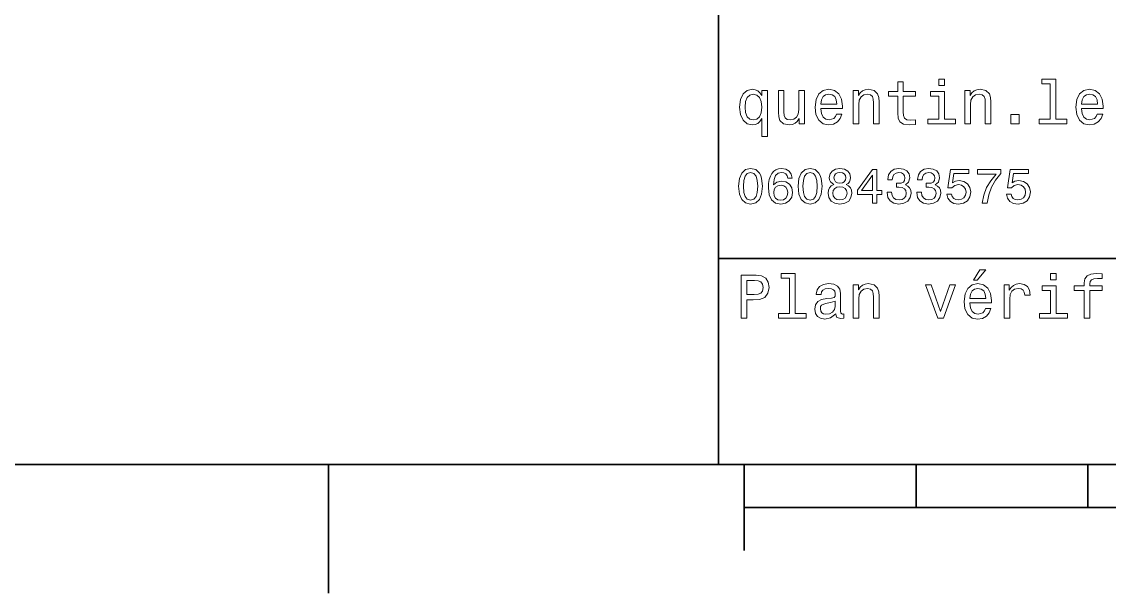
# Model space of a CAD drawing. Extents: x 0 to 297, y 0 to 210.
# Drawn here: x 56.4 to 119.8, y 2.5 to 35.8 of the extents above; entities that cross this region are included whole.
import ezdxf

# ---------------------------------------------------------------- set-up
doc = ezdxf.new("R2010")
doc.units = 0

msp = doc.modelspace()

# ---------------------------------------------------------------- linework, layer by layer
at = {"color": 7, "lineweight": 35}
for p, q in [((97, 10), (97, 70)), ((97, 22), (162, 22)), ((10, 10), (287, 10)), ((97, 10), (287, 10)), ((98.5, 7.5), (198.5, 7.5))]:
    msp.add_line(p, q, dxfattribs=at)
at = {"color": 7, "lineweight": 35, "ltscale": 0.1875}
msp.add_line((74.300003, 10), (74.300003, 2.5), dxfattribs=at)
at = {"color": 7, "lineweight": 35, "ltscale": 0.125}
msp.add_line((98.5, 10), (98.5, 5), dxfattribs=at)
at = {"color": 7, "lineweight": 35, "ltscale": 0.0625}
for p, q in [((108.5, 10), (108.5, 7.5)), ((118.5, 10), (118.5, 7.5))]:
    msp.add_line(p, q, dxfattribs=at)
at = {"color": 7, "lineweight": 13}
for points in [[(110.161385, 32.4366), (109.82637, 32.4366), (109.82637, 32.076366), (110.161385, 32.076366)], [(116.317726, 32.170029), (116.317726, 30.116714), (115.66571, 30.116714), (115.66571, 29.850143), (117.283142, 29.850143), (117.283142, 30.116714), (116.634727, 30.116714), (116.634727, 32.4366), (115.820602, 32.4366), (115.820602, 32.170029)], [(99.527374, 31.48559), (99.415703, 31.647694), (99.289627, 31.762968), (99.14193, 31.827808), (98.972626, 31.853025), (98.666428, 31.780979), (98.428673, 31.57925), (98.273773, 31.255043), (98.219742, 30.819164), (98.273773, 30.379683), (98.428673, 30.055475), (98.666428, 29.850143), (98.972626, 29.7817), (99.14193, 29.803314), (99.286026, 29.864553), (99.412102, 29.976225), (99.527374, 30.145533), (99.527374, 29.100864), (99.844383, 29.100864), (99.844383, 31.784582), (99.527374, 31.784582)], [(101.998558, 31.784582), (101.681557, 31.784582), (101.681557, 30.667868), (101.645531, 30.408501), (101.541069, 30.22118), (101.37896, 30.105907), (101.166428, 30.069883), (100.997116, 30.098703), (100.889046, 30.185158), (100.827812, 30.332851), (100.8134, 30.541786), (100.8134, 31.784582), (100.496399, 31.784582), (100.496399, 30.512968), (100.507202, 30.257204), (100.575645, 30.044668), (100.784584, 29.850143), (101.119598, 29.7817), (101.299713, 29.806915), (101.454613, 29.871758), (101.587898, 29.983429), (101.695969, 30.145533), (101.695969, 29.850143), (101.998558, 29.850143)], [(102.953171, 30.725504), (104.221184, 30.725504), (104.224785, 30.873198), (104.167145, 31.287464), (104.008644, 31.597261), (103.756485, 31.784582), (103.421471, 31.853025), (103.093658, 31.780979), (102.841499, 31.57925), (102.679398, 31.25144), (102.621758, 30.819164), (102.675797, 30.37608), (102.837898, 30.051872), (103.086456, 29.850143), (103.41066, 29.7817), (103.691643, 29.828529), (103.922188, 29.951008), (104.091499, 30.145533), (104.188759, 30.404898), (103.875359, 30.404898), (103.810516, 30.260807), (103.716858, 30.152737), (103.450287, 30.066282), (103.244957, 30.105907), (103.090057, 30.231987), (102.989197, 30.437319), (102.953171, 30.714697)], [(104.844383, 29.850143), (105.161385, 29.850143), (105.161385, 30.966858), (105.193802, 31.222622), (105.298271, 31.409943), (105.460373, 31.525215), (105.676514, 31.568443), (105.849426, 31.532419), (105.957497, 31.435158), (106.011528, 31.273054), (106.029541, 31.056915), (106.029541, 29.850143), (106.346542, 29.850143), (106.346542, 31.121758), (106.33213, 31.377522), (106.267288, 31.590057), (106.054756, 31.784582), (105.723343, 31.853025), (105.539627, 31.827808), (105.384727, 31.759365), (105.251442, 31.644091), (105.146973, 31.489193), (105.146973, 31.784582), (104.844383, 31.784582)], [(107.438042, 31.449568), (107.438042, 30.480547), (107.459656, 30.167147), (107.560516, 29.951008), (107.762245, 29.824926), (108.104469, 29.7817), (108.479111, 29.799711), (108.479111, 30.073486), (108.20533, 30.051872), (107.956772, 30.08069), (107.823486, 30.170748), (107.765854, 30.322046), (107.755043, 30.534582), (107.755043, 31.449568), (108.479111, 31.449568), (108.479111, 31.71974), (107.755043, 31.71974), (107.755043, 32.285301), (107.438042, 32.285301), (107.438042, 31.71974), (106.890488, 31.71974), (106.890488, 31.449568)], [(110.150574, 30.116714), (110.150574, 31.71974), (109.336456, 31.71974), (109.336456, 31.449568), (109.833572, 31.449568), (109.833572, 30.116714), (109.185158, 30.116714), (109.185158, 29.850143), (110.806198, 29.850143), (110.806198, 30.116714)], [(111.350143, 29.850143), (111.667145, 29.850143), (111.667145, 30.966858), (111.69957, 31.222622), (111.804031, 31.409943), (111.966141, 31.525215), (112.182274, 31.568443), (112.355186, 31.532419), (112.463257, 31.435158), (112.517288, 31.273054), (112.535301, 31.056915), (112.535301, 29.850143), (112.852303, 29.850143), (112.852303, 31.121758), (112.837898, 31.377522), (112.773056, 31.590057), (112.560516, 31.784582), (112.229103, 31.853025), (112.045387, 31.827808), (111.890488, 31.759365), (111.757202, 31.644091), (111.65274, 31.489193), (111.65274, 31.784582), (111.350143, 31.784582)], [(118.133286, 30.725504), (119.401299, 30.725504), (119.4049, 30.873198), (119.34726, 31.287464), (119.188766, 31.597261), (118.9366, 31.784582), (118.601585, 31.853025), (118.273773, 31.780979), (118.021614, 31.57925), (117.859512, 31.25144), (117.801872, 30.819164), (117.855911, 30.37608), (118.018013, 30.051872), (118.266571, 29.850143), (118.590775, 29.7817), (118.871758, 29.828529), (119.10231, 29.951008), (119.271614, 30.145533), (119.368881, 30.404898), (119.055481, 30.404898), (118.990631, 30.260807), (118.896973, 30.152737), (118.630402, 30.066282), (118.425072, 30.105907), (118.270172, 30.231987), (118.169312, 30.437319), (118.133286, 30.714697)], [(98.543945, 30.819164), (98.57637, 31.139769), (98.677231, 31.373919), (98.828529, 31.518011), (99.026657, 31.568443), (99.235588, 31.518011), (99.394089, 31.377522), (99.487755, 31.143372), (99.523773, 30.819164), (99.487755, 30.491354), (99.394089, 30.257204), (99.235588, 30.113111), (99.026657, 30.066282), (98.828529, 30.113111), (98.677231, 30.257204), (98.57637, 30.494957)], [(102.953171, 30.992075), (102.992798, 31.240633), (103.090057, 31.424351), (103.237755, 31.536022), (103.432274, 31.575647), (103.623199, 31.536022), (103.770897, 31.424351), (103.860954, 31.240633), (103.893372, 30.992075)], [(118.133286, 30.992075), (118.172913, 31.240633), (118.270172, 31.424351), (118.41787, 31.536022), (118.612396, 31.575647), (118.803314, 31.536022), (118.951012, 31.424351), (119.041069, 31.240633), (119.073486, 30.992075)], [(114.015854, 29.850143), (114.51297, 29.850143), (114.51297, 30.386887), (114.015854, 30.386887)], [(98.172913, 26.201731), (98.216141, 25.749281), (98.351585, 25.426514), (98.567726, 25.230549), (98.867432, 25.167149), (99.164268, 25.230549), (99.380402, 25.426514), (99.51297, 25.749281), (99.559074, 26.201731), (99.51297, 26.651299), (99.458214, 26.829971), (99.380402, 26.976946), (99.164268, 27.172913), (98.867432, 27.239193), (98.567726, 27.172913), (98.351585, 26.974064), (98.216141, 26.651299)], [(101.293945, 26.685881), (101.239197, 26.91931), (101.112389, 27.09222), (100.916428, 27.201731), (100.662827, 27.239193), (100.492798, 27.219021), (100.345825, 27.164267), (100.216141, 27.074928), (100.106628, 26.948128), (100.020172, 26.789627), (99.956772, 26.596542), (99.916428, 26.368877), (99.9049, 26.112392), (99.951012, 25.703171), (100.092216, 25.406342), (100.319885, 25.227667), (100.631126, 25.167149), (100.91066, 25.219021), (101.123917, 25.354467), (101.262245, 25.567724), (101.311241, 25.838617), (101.262245, 26.112392), (101.129684, 26.322767), (100.925072, 26.455332), (100.671471, 26.501442), (100.397697, 26.443806), (100.193085, 26.279539), (100.236313, 26.596542), (100.328529, 26.824209), (100.469742, 26.959656), (100.665703, 27.005764), (100.809799, 26.98271), (100.919312, 26.922192), (100.991356, 26.821327), (101.028816, 26.685881)], [(101.642654, 26.201731), (101.685883, 25.749281), (101.821327, 25.426514), (102.03746, 25.230549), (102.337173, 25.167149), (102.634003, 25.230549), (102.850143, 25.426514), (102.982712, 25.749281), (103.028816, 26.201731), (102.982712, 26.651299), (102.927956, 26.829971), (102.850143, 26.976946), (102.634003, 27.172913), (102.337173, 27.239193), (102.03746, 27.172913), (101.821327, 26.974064), (101.685883, 26.651299)], [(103.714699, 26.302595), (103.567726, 26.221903), (103.466858, 26.10951), (103.403458, 25.9683), (103.383286, 25.798271), (103.429398, 25.541788), (103.561958, 25.342941), (103.778099, 25.216139), (104.072044, 25.167149), (104.363113, 25.216139), (104.579254, 25.342941), (104.711815, 25.541788), (104.760803, 25.798271), (104.737755, 25.9683), (104.677231, 26.10951), (104.573486, 26.221903), (104.429398, 26.302595), (104.54467, 26.371759), (104.625359, 26.46686), (104.674355, 26.582134), (104.691643, 26.723343), (104.645531, 26.927956), (104.524498, 27.09222), (104.328529, 27.198849), (104.072044, 27.239193), (103.812683, 27.198849), (103.616714, 27.09222), (103.492798, 26.927956), (103.44957, 26.723343), (103.463974, 26.582134), (103.51297, 26.46686)], [(106.815559, 25.853027), (106.815559, 25.832853), (106.861671, 25.556196), (106.997116, 25.348703), (107.210373, 25.216139), (107.492798, 25.167149), (107.792511, 25.216139), (108.017288, 25.342941), (108.161385, 25.54467), (108.213257, 25.804035), (108.190201, 25.974064), (108.126801, 26.112392), (108.023056, 26.219021), (107.884727, 26.296831), (108.072044, 26.45245), (108.138329, 26.700289), (108.0951, 26.925074), (107.971184, 27.095102), (107.769455, 27.201731), (107.492798, 27.239193), (107.233429, 27.193085), (107.034584, 27.066284), (106.9049, 26.864553), (106.861671, 26.596542), (106.861671, 26.57637), (107.118156, 26.57637), (107.141212, 26.760807), (107.216141, 26.893373), (107.337173, 26.974064), (107.507202, 27.002882), (107.657059, 26.979828), (107.766571, 26.91931), (107.832855, 26.821327), (107.858788, 26.688763), (107.832855, 26.547552), (107.763687, 26.45245), (107.642654, 26.394814), (107.478386, 26.377523), (107.365997, 26.380405), (107.365997, 26.152739), (107.507202, 26.158503), (107.688759, 26.132566), (107.824203, 26.063402), (107.9049, 25.95101), (107.933716, 25.804035), (107.902016, 25.636889), (107.818443, 25.51297), (107.685883, 25.43516), (107.510086, 25.409224), (107.328529, 25.438042), (107.195969, 25.524496), (107.112396, 25.662825), (107.080688, 25.853027)], [(108.55043, 25.853027), (108.55043, 25.832853), (108.596542, 25.556196), (108.731987, 25.348703), (108.945244, 25.216139), (109.227669, 25.167149), (109.527374, 25.216139), (109.752159, 25.342941), (109.896255, 25.54467), (109.948128, 25.804035), (109.925072, 25.974064), (109.861671, 26.112392), (109.757927, 26.219021), (109.619598, 26.296831), (109.806915, 26.45245), (109.873199, 26.700289), (109.829971, 26.925074), (109.706055, 27.095102), (109.504318, 27.201731), (109.227669, 27.239193), (108.9683, 27.193085), (108.769455, 27.066284), (108.639771, 26.864553), (108.596542, 26.596542), (108.596542, 26.57637), (108.853027, 26.57637), (108.876083, 26.760807), (108.951012, 26.893373), (109.072044, 26.974064), (109.242073, 27.002882), (109.39193, 26.979828), (109.501442, 26.91931), (109.567726, 26.821327), (109.593658, 26.688763), (109.567726, 26.547552), (109.498558, 26.45245), (109.377518, 26.394814), (109.213257, 26.377523), (109.100861, 26.380405), (109.100861, 26.152739), (109.242073, 26.158503), (109.42363, 26.132566), (109.559074, 26.063402), (109.639771, 25.95101), (109.668587, 25.804035), (109.636887, 25.636889), (109.553314, 25.51297), (109.420746, 25.43516), (109.244957, 25.409224), (109.0634, 25.438042), (108.930832, 25.524496), (108.84726, 25.662825), (108.815559, 25.853027)], [(98.44957, 26.201731), (98.472626, 26.550434), (98.54467, 26.801153), (98.674355, 26.948128), (98.867432, 27), (99.05764, 26.948128), (99.187317, 26.801153), (99.259369, 26.550434), (99.282417, 26.201731), (99.259369, 25.850145), (99.187317, 25.599424), (99.05764, 25.45245), (98.867432, 25.40346), (98.674355, 25.45245), (98.54467, 25.599424), (98.472626, 25.850145)], [(101.919312, 26.201731), (101.94236, 26.550434), (102.014412, 26.801153), (102.144089, 26.948128), (102.337173, 27), (102.527374, 26.948128), (102.657059, 26.801153), (102.729103, 26.550434), (102.752159, 26.201731), (102.729103, 25.850145), (102.657059, 25.599424), (102.527374, 25.45245), (102.337173, 25.40346), (102.144089, 25.45245), (102.014412, 25.599424), (101.94236, 25.850145)], [(103.723343, 26.700289), (103.746399, 26.827091), (103.815559, 26.925074), (103.925072, 26.985592), (104.072044, 27.008646), (104.216141, 26.985592), (104.325645, 26.925074), (104.394814, 26.827091), (104.420746, 26.700289), (104.394814, 26.570606), (104.325645, 26.469742), (104.216141, 26.40346), (104.072044, 26.383286), (103.925072, 26.406342), (103.815559, 26.469742), (103.746399, 26.570606)], [(105.965416, 25.224785), (106.224785, 25.224785), (106.224785, 25.720463), (106.510086, 25.720463), (106.510086, 25.95101), (106.224785, 25.95101), (106.224785, 27.181557), (105.96254, 27.181557), (105.086456, 25.974064), (105.086456, 25.720463), (105.965416, 25.720463)], [(105.328529, 25.95101), (105.965416, 26.847263), (105.965416, 25.95101)], [(110.296829, 25.746399), (110.360229, 25.510088), (110.501442, 25.325649), (110.708931, 25.210375), (110.97406, 25.167149), (111.265129, 25.219021), (111.492798, 25.360231), (111.636887, 25.585016), (111.691643, 25.873199), (111.642654, 26.141211), (111.504318, 26.351585), (111.288185, 26.487032), (111.008644, 26.536024), (110.792503, 26.501442), (110.625359, 26.406342), (110.706055, 26.945246), (111.58213, 26.945246), (111.58213, 27.181557), (110.51297, 27.181557), (110.354469, 26.121038), (110.585014, 26.121038), (110.752159, 26.256485), (110.965416, 26.305477), (111.149857, 26.273777), (111.291061, 26.181557), (111.380402, 26.040346), (111.412102, 25.858791), (111.380402, 25.677235), (111.288185, 25.536024), (111.146973, 25.446688), (110.965416, 25.414986), (110.812683, 25.43516), (110.694527, 25.501442), (110.60807, 25.605188), (110.564842, 25.746399)], [(112.345818, 25.224785), (112.636887, 25.224785), (112.731987, 25.700289), (112.899132, 26.144093), (113.135445, 26.556196), (113.443802, 26.942364), (113.443802, 27.181557), (112.072044, 27.181557), (112.072044, 26.91931), (113.167145, 26.91931), (112.850143, 26.53026), (112.610947, 26.12392), (112.443802, 25.691643)], [(113.766571, 25.746399), (113.829971, 25.510088), (113.971176, 25.325649), (114.178673, 25.210375), (114.443802, 25.167149), (114.734871, 25.219021), (114.962532, 25.360231), (115.106628, 25.585016), (115.161385, 25.873199), (115.112389, 26.141211), (114.97406, 26.351585), (114.757919, 26.487032), (114.478386, 26.536024), (114.262245, 26.501442), (114.0951, 26.406342), (114.175789, 26.945246), (115.051872, 26.945246), (115.051872, 27.181557), (113.982712, 27.181557), (113.824203, 26.121038), (114.054756, 26.121038), (114.221901, 26.256485), (114.435158, 26.305477), (114.619598, 26.273777), (114.760803, 26.181557), (114.850143, 26.040346), (114.881844, 25.858791), (114.850143, 25.677235), (114.757919, 25.536024), (114.616714, 25.446688), (114.435158, 25.414986), (114.282417, 25.43516), (114.164261, 25.501442), (114.077805, 25.605188), (114.034576, 25.746399)], [(101.0317, 25.835735), (101, 25.654181), (100.919312, 25.515852), (100.789627, 25.423632), (100.628242, 25.394814), (100.458214, 25.423632), (100.328529, 25.51297), (100.244957, 25.651299), (100.219017, 25.832853), (100.247841, 26.011528), (100.328529, 26.146975), (100.461098, 26.233431), (100.639771, 26.265131), (100.795387, 26.233431), (100.919312, 26.149857), (101, 26.01441)], [(103.659943, 25.804035), (103.685883, 25.956774), (103.769455, 26.072046), (103.899132, 26.146975), (104.072044, 26.172913), (104.242073, 26.146975), (104.371758, 26.072046), (104.45533, 25.956774), (104.484146, 25.804035), (104.45533, 25.639771), (104.371758, 25.515852), (104.242073, 25.43516), (104.072044, 25.409224), (103.899132, 25.43516), (103.769455, 25.515852), (103.685883, 25.639771)], [(98.324211, 18.530979), (98.655617, 18.530979), (98.655617, 19.586454), (99.023056, 19.586454), (99.394089, 19.604465), (99.689484, 19.730547), (99.880402, 19.975504), (99.945244, 20.310518), (99.894814, 20.620316), (99.750717, 20.847261), (99.51297, 20.98415), (99.188759, 21.030979), (98.324211, 21.030979)], [(101.137611, 20.850864), (101.137611, 18.79755), (100.485588, 18.79755), (100.485588, 18.530979), (102.103027, 18.530979), (102.103027, 18.79755), (101.454613, 18.79755), (101.454613, 21.117435), (100.640488, 21.117435), (100.640488, 20.850864)], [(111.84726, 20.728386), (112.059799, 20.728386), (112.560516, 21.340778), (112.207489, 21.340778)], [(116.667145, 21.117435), (116.33213, 21.117435), (116.33213, 20.757204), (116.667145, 20.757204)], [(118.295387, 20.130404), (118.295387, 18.530979), (118.612396, 18.530979), (118.612396, 20.130404), (119.332855, 20.130404), (119.332855, 20.400576), (118.612396, 20.400576), (118.612396, 20.519451), (118.637611, 20.663544), (118.720459, 20.760807), (118.860954, 20.818443), (119.062683, 20.840057), (119.332855, 20.825647), (119.332855, 21.099422), (118.990631, 21.117435), (118.680832, 21.085014), (118.464699, 20.987751), (118.335014, 20.818443), (118.295387, 20.577089), (118.295387, 20.400576), (117.715424, 20.400576), (117.715424, 20.130404)], [(99.098701, 20.724783), (99.314842, 20.703169), (99.473343, 20.634726), (99.567001, 20.508644), (99.599426, 20.310518), (99.5634, 20.101583), (99.466141, 19.975504), (99.30043, 19.910662), (99.073486, 19.892651), (98.655617, 19.892651), (98.655617, 20.724783)], [(103.824928, 18.78314), (103.824928, 18.772333), (103.842941, 18.649855), (103.896973, 18.5634), (104.123917, 18.494957), (104.30043, 18.523775), (104.30043, 18.768732), (104.224785, 18.757925), (104.123917, 18.804754), (104.105911, 18.948847), (104.105911, 19.950287), (104.062683, 20.206051), (103.9366, 20.386166), (103.716858, 20.494236), (103.407059, 20.533861), (103.104469, 20.490633), (102.881126, 20.368155), (102.740631, 20.177233), (102.693802, 19.925072), (102.693802, 19.903458), (102.978386, 19.903458), (103.003601, 20.054754), (103.082855, 20.162823), (103.21254, 20.227665), (103.396255, 20.252882), (103.572769, 20.234869), (103.698845, 20.180836), (103.774498, 20.087175), (103.799713, 19.957493), (103.785301, 19.806194), (103.727669, 19.730547), (103.583572, 19.694523), (103.3134, 19.665705), (103.003601, 19.600864), (102.783859, 19.48559), (102.654175, 19.305475), (102.614555, 19.038904), (102.650574, 18.801151), (102.762245, 18.62464), (102.94236, 18.512968), (103.190926, 18.473343), (103.52594, 18.54899)], [(104.844383, 18.530979), (105.161385, 18.530979), (105.161385, 19.647694), (105.193802, 19.903458), (105.298271, 20.090778), (105.460373, 20.206051), (105.676514, 20.249279), (105.849426, 20.213255), (105.957497, 20.115993), (106.011528, 19.95389), (106.029541, 19.737751), (106.029541, 18.530979), (106.346542, 18.530979), (106.346542, 19.802593), (106.33213, 20.058357), (106.267288, 20.270893), (106.054756, 20.465418), (105.723343, 20.533861), (105.539627, 20.508644), (105.384727, 20.440201), (105.251442, 20.324926), (105.146973, 20.170029), (105.146973, 20.465418), (104.844383, 20.465418)], [(109.761528, 18.530979), (110.096542, 18.530979), (110.802597, 20.465418), (110.474785, 20.465418), (109.930832, 18.905619), (109.376083, 20.465418), (109.04467, 20.465418)], [(111.627518, 19.40634), (112.895531, 19.40634), (112.899132, 19.554033), (112.841499, 19.9683), (112.682999, 20.278097), (112.430832, 20.465418), (112.095825, 20.533861), (111.768013, 20.461815), (111.515854, 20.260086), (111.353745, 19.932276), (111.296112, 19.5), (111.350143, 19.056915), (111.512245, 18.732708), (111.760803, 18.530979), (112.085014, 18.462536), (112.365997, 18.509365), (112.596542, 18.631844), (112.765854, 18.826368), (112.863113, 19.085733), (112.549713, 19.085733), (112.484871, 18.941643), (112.391212, 18.833572), (112.124641, 18.747118), (111.919312, 18.786743), (111.764412, 18.912823), (111.663544, 19.118155), (111.627518, 19.395533)], [(113.637604, 18.530979), (113.954613, 18.530979), (113.954613, 19.636887), (113.98703, 19.903458), (114.08429, 20.094379), (114.242798, 20.209654), (114.45533, 20.249279), (114.613831, 20.224062), (114.732712, 20.152016), (114.804756, 20.029537), (114.829971, 19.863832), (115.150574, 19.863832), (115.107346, 20.155619), (114.988472, 20.364553), (114.790344, 20.490633), (114.520172, 20.533861), (114.336456, 20.505043), (114.177956, 20.432997), (114.03746, 20.310518), (113.925789, 20.144812), (113.925789, 20.465418), (113.637604, 20.465418)], [(116.656342, 18.79755), (116.656342, 20.400576), (115.842216, 20.400576), (115.842216, 20.130404), (116.33934, 20.130404), (116.33934, 18.79755), (115.690918, 18.79755), (115.690918, 18.530979), (117.311958, 18.530979), (117.311958, 18.79755)], [(111.627518, 19.672911), (111.667145, 19.921469), (111.764412, 20.105186), (111.912102, 20.216858), (112.106628, 20.256483), (112.297546, 20.216858), (112.445244, 20.105186), (112.535301, 19.921469), (112.567726, 19.672911)], [(103.788902, 19.208212), (103.745674, 19.020893), (103.630402, 18.876801), (103.457489, 18.78314), (103.244957, 18.750719), (103.10807, 18.768732), (103.010803, 18.826368), (102.94957, 18.927233), (102.931557, 19.067722), (102.945969, 19.193804), (103.003601, 19.283861), (103.234146, 19.384726), (103.52594, 19.427954), (103.788902, 19.514408)]]:
    msp.add_lwpolyline(points, close=True, dxfattribs=at)

doc.saveas('drawing.dxf')
